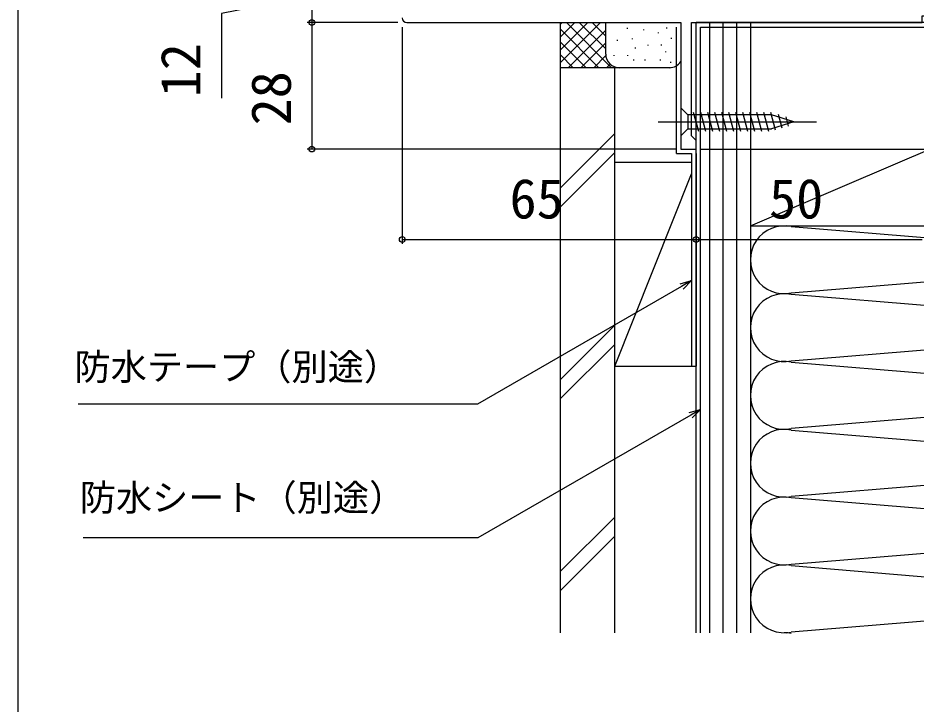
# Model space of a CAD drawing. Units: millimetres, scale not verified. Extents: x -525 to 525, y -783 to 778.
# Drawn here: x -525 to -326.4, y -83.5 to 68.3 of the extents above; entities that cross this region are included whole.
import ezdxf
from ezdxf.enums import TextEntityAlignment as Align

# ---------------------------------------------------------------- set-up
doc = ezdxf.new("R2010")
doc.units = ezdxf.units.MM
doc.header["$LTSCALE"] = 4
for name, color, linetype in [('0-3_YKK_11', 7, 'Continuous'), ('0-6_YKK_13', 4, 'Continuous'), ('0-8_YKK_D', 6, 'Continuous'), ('0-9_YKK_ZWAK', 7, 'Continuous'), ('0-A_YSS_K', 3, 'Continuous'), ('0-B_YSS_KE', 3, 'Continuous')]:
    doc.layers.add(name, color=color, linetype=linetype)
doc.styles.add('ＭＳ ゴシック', font='')
doc.styles.get('ＭＳ ゴシック').set_extended_font_data('MS Gothic')

msp = doc.modelspace()

# ---------------------------------------------------------------- linework, layer by layer
at = {"layer": '0-3_YKK_11'}
msp.add_lwpolyline([(-439, 67.3), (-378.4, 67.3), (-378.4, 39.3), (-375, 39.3), (-375, 41.2), (-375.5, 41.7), (-376, 42.2), (-376, 67.3), (-325, 67.3), (-325, 68.8), (-312.5, 68.8), (-312.5, 67.3), (-310, 67.3), (-310, 71.3), (-325, 71.3), (-325, 123.3), (-326.8, 123.3), (-326.8, 121.3), (-335, 121.3), (-335, 118)], dxfattribs=at)
msp.add_arc((-439, 68.3), 1, 180.00001, 269.99999, dxfattribs=at)
at = {"layer": '0-6_YKK_13'}
for p, q in [((-378.4, 48.4), (-378.4, 42.2)), ((-378.4, 48.4), (-376.85, 46.85)), ((-358.316, 46.85), (-376.85, 46.85)), ((-376.85, 46.85), (-376.85, 43.75)), ((-374.423, 43.2), (-375.549, 47.4)), ((-372.87, 43.2), (-373.996, 47.4)), ((-371.318, 43.2), (-372.443, 47.4)), ((-369.765, 43.2), (-370.89, 47.4)), ((-368.212, 43.2), (-369.337, 47.4)), ((-366.659, 43.2), (-367.784, 47.4)), ((-365.106, 43.2), (-366.231, 47.4)), ((-363.553, 43.2), (-364.678, 47.4)), ((-362, 43.2), (-363.125, 47.4)), ((-360.447, 43.2), (-361.573, 47.4)), ((-358.894, 43.2), (-360.02, 47.4)), ((-357.411, 43.459), (-358.467, 47.4)), ((-353.4, 45.3), (-358.316, 46.85)), ((-355.979, 43.91), (-356.792, 46.946)), ((-354.547, 44.362), (-355.096, 46.412)), ((-383.4, 45.3), (-348.4, 45.3)), ((-378.4, 42.2), (-376.85, 43.75)), ((-376.85, 43.75), (-358.316, 43.75)), ((-353.4, 45.3), (-358.316, 43.75))]:
    msp.add_line(p, q, dxfattribs=at)
at = {"layer": '0-8_YKK_D'}
for p, q in [((-460, 79.3), (-460, 67.3)), ((-441, 67.3), (-461, 67.3)), ((-444, 67.3), (-461, 67.3)), ((-460, 67.3), (-460, 39.3)), ((-440, 66.3), (-440, 18.3)), ((-379.4, 39.3), (-461, 39.3)), ((-375, 38.3), (-375, 18.3)), ((-375, 38.3), (-375, 18.3)), ((-374, 39.3), (-73, 39.3)), ((-440, 19.3), (-375, 19.3)), ((-375, 19.3), (-325, 19.3))]:
    msp.add_line(p, q, dxfattribs=at)
for points in [[(-460, 73.3), (-480, 69.313), (-480, 50.586)], [(-376, 10.187), (-378.208, 8.912), (-423.335, -17.142), (-511.706, -17.142)], [(-378.55, 9.504), (-376, 10.187), (-377.867, 8.32)], [(-374, -18.28), (-376.21, -19.552), (-423.321, -46.67), (-510.598, -46.67)], [(-376.551, -18.96), (-374, -18.28), (-375.869, -20.144)]]:
    msp.add_lwpolyline(points, dxfattribs=at)
for centre in [(-460, 67.3), (-460, 67.3), (-460, 39.3), (-440, 19.3), (-375, 19.3), (-375, 19.3)]:
    msp.add_circle(centre, 0.637, dxfattribs=at)
at = {"layer": '0-9_YKK_ZWAK'}
msp.add_line((-525, 747.3), (-525, -782.7), dxfattribs=at)
at = {"layer": '0-A_YSS_K'}
for p, q in [((-405, 57.3), (-405, 67.3)), ((-405, 58.442), (-396.142, 67.3)), ((-405, 61.271), (-398.97, 67.3)), ((-405, 64.099), (-401.799, 67.3)), ((-405, 66.927), (-404.627, 67.3)), ((-405, 65.785), (-396.515, 57.3)), ((-403.686, 67.3), (-393.686, 57.3)), ((-403.313, 57.3), (-395, 65.614)), ((-400.858, 67.3), (-395, 61.442)), ((-398.029, 67.3), (-395, 64.271)), ((-395.201, 67.3), (-395, 67.099)), ((-395, 60.3), (-395, 67.3)), ((-390.244, 66.084), (-390.244, 65.884)), ((-386.651, 65.78), (-386.651, 65.58)), ((-381.585, 66.196), (-381.585, 65.996)), ((-363, 67.3), (-375, 67.3)), ((-375, -67.7), (-375, 67.3)), ((-372, -67.7), (-372, 67.3)), ((-369, -67.7), (-369, 67.3)), ((-366, -67.7), (-366, 67.3)), ((-363, 22.3), (-258, 67.3)), ((-363, 67.3), (-363, -67.7)), ((-389.158, 63.777), (-389.158, 63.577)), ((-383.434, 65.112), (-383.434, 64.912)), ((-380.498, 63.889), (-380.498, 63.689)), ((-405, 62.957), (-399.343, 57.3)), ((-400.485, 57.3), (-395, 62.785)), ((-392.504, 63.443), (-392.504, 63.243)), ((-388.499, 61.774), (-388.499, 61.574)), ((-385.706, 62.377), (-385.706, 62.177)), ((-382.766, 62.442), (-382.766, 62.242)), ((-405, 60.128), (-402.171, 57.3)), ((-397.657, 57.3), (-394.982, 59.975)), ((-393.172, 60.105), (-393.172, 59.905)), ((-390.159, 60.105), (-390.159, 59.905)), ((-381.754, 60.91), (-381.754, 60.71)), ((-394.828, 57.3), (-394.034, 58.095)), ((-388.832, 59.104), (-388.832, 58.904)), ((-386.317, 59.104), (-386.317, 58.904)), ((-382.936, 59.104), (-382.936, 58.904)), ((-380.667, 58.603), (-380.667, 58.403)), ((-392, 57.3), (-405, 57.3)), ((-380.649, 57.3), (-392, 57.3)), ((-393, 42.758), (-405, 30.758)), ((-405, 26.515), (-393, 38.515)), ((-393, -8.7), (-393, 36.3)), ((-376, 36.3), (-393, 36.3)), ((-375, 36.3), (-375, -8.7)), ((-393, -8.7), (-376, 33.8)), ((-363, 22.3), (-363, -67.7)), ((-353.968, 22.142), (-267.031, 14.958)), ((-353.968, 7.458), (-267.031, 14.642)), ((-267.031, -0.042), (-353.968, 7.142)), ((-393, 0.331), (-405, -11.669)), ((-353.968, -7.542), (-267.031, -0.358)), ((-393, -3.911), (-405, -15.911)), ((-353.968, -7.858), (-267.031, -15.042)), ((-393, -8.7), (-375, -8.7)), ((-267.031, -15.358), (-353.968, -22.542)), ((-353.968, -22.858), (-267.031, -30.042)), ((-267.031, -30.358), (-353.968, -37.542)), ((-267.031, -45.042), (-353.968, -37.858)), ((-393, -42.095), (-405, -54.095)), ((-353.968, -52.542), (-267.031, -45.358)), ((-393, -46.338), (-405, -58.338)), ((-353.968, -52.858), (-267.031, -60.042)), ((-267.031, -60.358), (-353.968, -67.542))]:
    msp.add_line(p, q, dxfattribs=at)
for centre, radius, start, end in [((-392, 60.3), 3, 180, 270), ((-380.9, 60.3), 3, 270, 326.44238), ((-355.5, 14.8), 7.5, 78.21647, 281.78351), ((-355.5, -0.2), 7.5, 78.21647, 281.78351), ((-355.5, -15.2), 7.5, 78.21647, 281.78351), ((-355.5, -30.2), 7.5, 78.21647, 281.78352), ((-355.5, -45.2), 7.5, 78.21647, 281.78351), ((-355.5, -60.2), 7.5, 78.21647, 281.78351), ((-355.5, -75.2), 7.5, 78.21647, 90.06416)]:
    msp.add_arc(centre, radius, start, end, dxfattribs=at)
at = {"layer": '0-B_YSS_KE'}
for p, q in [((-379.349, 38.3), (-379.349, 66.3)), ((-405, -67.7), (-405, 57.3)), ((-393, 57.3), (-405, 57.3)), ((-393, -67.7), (-393, 57.3)), ((-363, 22.3), (-258, 22.3))]:
    msp.add_line(p, q, dxfattribs=at)
for points in [[(-374, -67.7), (-374, 66.3), (-310, 66.3)], [(-258, 22.3), (-258, 67.3), (-363, 67.3), (-363, 22.3)], [(-379.349, 38.3), (-376, 38.3), (-376, -8.7)]]:
    msp.add_lwpolyline(points, dxfattribs=at)

# ---------------------------------------------------------------- texts
at = {"layer": '0-8_YKK_D', "style": 'ＭＳ ゴシック'}
for s, p in [('12', (-482, 50.745)), ('28', (-462, 44.539))]:
    msp.add_text(s, height=8.798, rotation=90, dxfattribs=at).set_placement(p, align=Align.BOTTOM_LEFT)
for s, height, p in [('65', 8.798, (-416.261, 21.3)), ('50', 8.798, (-358.863, 21.3)), ('防水テープ（別途）', 5.865, (-512.495, -13.572)), ('防水シート（別途）', 5.865, (-511.33, -42.494))]:
    msp.add_text(s, height=height, dxfattribs=at).set_placement(p, align=Align.BOTTOM_LEFT)

doc.saveas('drawing.dxf')
